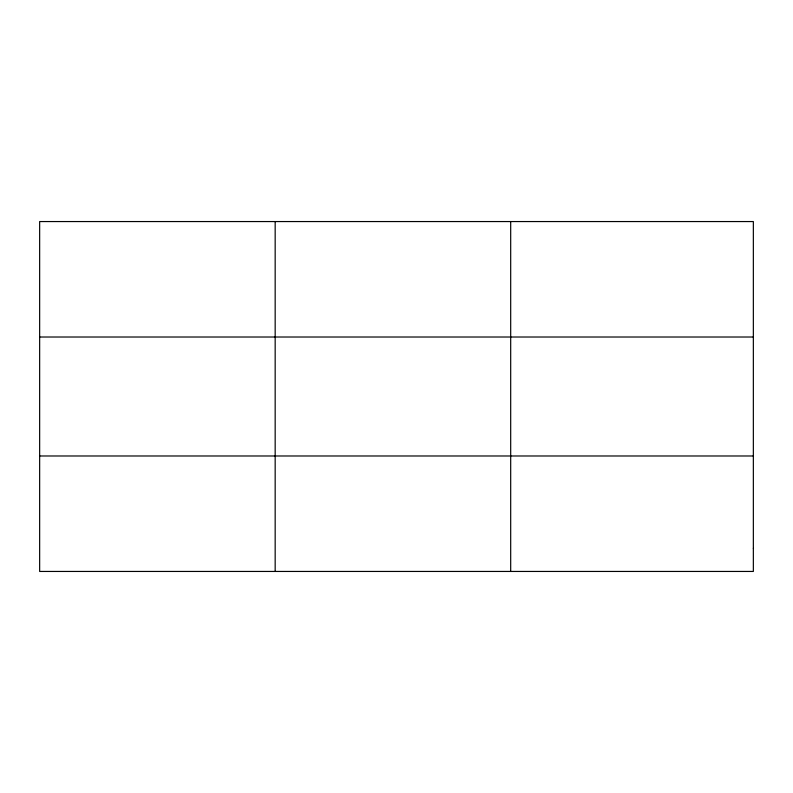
<?xml version="1.0" encoding="UTF-8"?>
<svg xmlns="http://www.w3.org/2000/svg" width="793" height="793" viewBox="0 0 793 793"><rect width="100%" height="100%" fill="white"/><g stroke="black" fill="none" stroke-linecap="round" stroke-linejoin="round"><path stroke-width="1.19" d="M275.171 221.554L275.171 571.446M510.692 221.554L510.692 571.446M39.65 337.015L753.35 337.015M39.65 455.985L753.35 455.985M753.35 548.35L753.35 571.446L39.65 571.446L39.65 221.554L753.35 221.554L753.35 548.35"/></g></svg>
